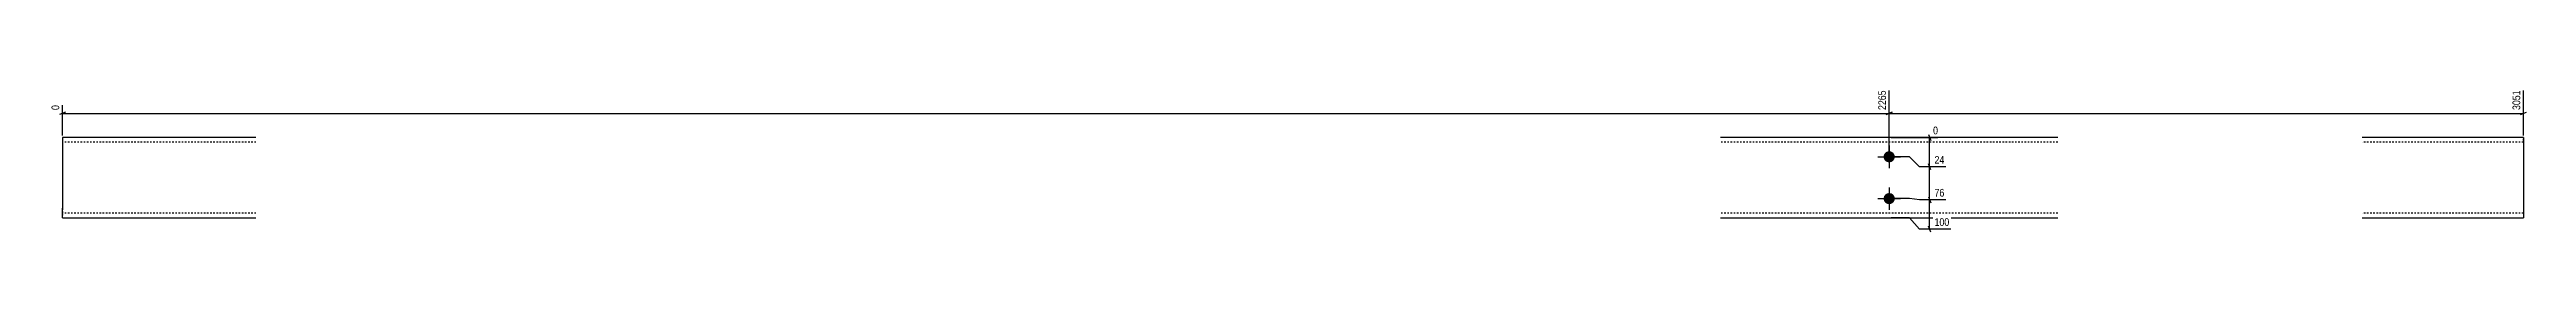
# Model space of a CAD drawing. Header units: millimetres. Extents: x 8 to 12044, y 8 to 186.
# Drawn here: x 8973 to 12044, y 8 to 186 of the extents above; entities that cross this region are included whole.
import ezdxf

# ---------------------------------------------------------------- set-up
doc = ezdxf.new("R2010")
doc.units = ezdxf.units.MM
doc.linetypes.add('DXK_LINE_DOT2', pattern=[3.9198, 1.9599, -1.9599])
doc.layers.add('MÅLSÆTNING', color=7, linetype='Continuous')
doc.layers.add('STÅL', color=7, linetype='Continuous')
doc.styles.add('Arial Narrow', font='ARIALN.TTF', dxfattribs={"height": 0.2})

msp = doc.modelspace()

# ---------------------------------------------------------------- hatches: boundary and pattern name
at = {"layer": 'STÅL', "linetype": 'Continuous'}
for points in [[(11253.6, 108.3, -1), (11253.6, 94.3, -1)], [(11253.6, 56.3, -1), (11253.6, 42.3, -1)]]:
    msp.add_hatch(color=3, dxfattribs=at).paths.add_polyline_path(points)

# ---------------------------------------------------------------- linework, layer by layer
at = {"layer": 'MÅLSÆTNING', "color": 7, "linetype": 'Continuous'}
for p, q in [((8992.4, 156.8), (8984.9, 153.8)), ((8988.6, 127.8), (8988.6, 165.6)), ((8988.6, 155.3), (11253.6, 155.3)), ((11257.4, 156.8), (11249.9, 153.8)), ((11249.9, 153.8), (11257.4, 156.8)), ((11253.6, 103.8), (11253.6, 183.9)), ((11253.6, 103.8), (11253.6, 183.9)), ((11253.6, 155.3), (12040, 155.3)), ((12036.2, 153.8), (12043.7, 156.8)), ((12040, 127.8), (12040, 183.9)), ((11256.1, 125.3), (11314.1, 125.3)), ((11302.2, 129), (11305.2, 121.5)), ((11303.7, 88.8), (11303.7, 125.3)), ((11278.7, 101.3), (11256.1, 101.3)), ((11278.7, 101.3), (11256.1, 101.3)), ((11291.2, 88.8), (11278.7, 101.3)), ((11291.2, 88.8), (11278.7, 101.3)), ((11305.2, 85), (11302.2, 92.5)), ((11305.2, 85), (11302.2, 92.5)), ((11323.8, 88.8), (11291.2, 88.8)), ((11323.8, 88.8), (11291.2, 88.8)), ((11303.7, 47.8), (11303.7, 88.8)), ((11278.7, 49.3), (11256.1, 49.3)), ((11278.7, 49.3), (11256.1, 49.3)), ((11291.2, 47.8), (11278.7, 49.3)), ((11291.2, 47.8), (11278.7, 49.3)), ((11323.8, 47.8), (11291.2, 47.8)), ((11323.8, 47.8), (11291.2, 47.8)), ((11302.2, 51.5), (11305.2, 44)), ((11302.2, 51.5), (11305.2, 44)), ((11303.7, 11.3), (11303.7, 47.8)), ((11278.7, 25.3), (11256.1, 25.3)), ((11291.2, 11.3), (11278.7, 25.3)), ((11329.9, 11.3), (11291.2, 11.3)), ((11305.2, 7.5), (11302.2, 15))]:
    msp.add_line(p, q, dxfattribs=at)
at = {"layer": 'STÅL', "color": 2, "linetype": 'Continuous'}
for p, q in [((8988.6, 125.3), (8988.6, 113.3)), ((9228.6, 125.3), (8988.6, 125.3)), ((11462.6, 125.3), (11044.6, 125.3)), ((12040, 125.3), (11840, 125.3)), ((12040, 125.3), (12040, 124.3)), ((12040, 124.3), (12040, 113.3)), ((8988.6, 113.3), (8988.6, 37.3)), ((12040, 113.3), (12040, 37.3)), ((8988.6, 26.2), (8988.6, 37.3)), ((12040, 37.3), (12040, 25.3)), ((8988.6, 25.3), (8988.6, 26.2)), ((8988.6, 25.3), (9228.6, 25.3)), ((11044.6, 25.3), (11462.6, 25.3)), ((11840, 25.3), (12040, 25.3))]:
    msp.add_line(p, q, dxfattribs=at)
at = {"layer": 'STÅL', "color": 7, "linetype": 'DXK_LINE_DOT2'}
for p, q in [((8988.6, 125.3), (8988.6, 124.3)), ((8988.6, 124.3), (8988.6, 121.7)), ((12040, 121.7), (12040, 125.3)), ((9228.6, 119.3), (8988.6, 119.3)), ((11462.6, 119.3), (11044.6, 119.3)), ((12040, 119.3), (11840, 119.3)), ((8988.6, 37.3), (8988.6, 28.8)), ((9228.6, 31.3), (8988.6, 31.3)), ((11462.6, 31.3), (11044.6, 31.3)), ((12040, 31.3), (11840, 31.3))]:
    msp.add_line(p, q, dxfattribs=at)
at = {"layer": 'STÅL', "color": 3, "linetype": 'Continuous'}
for p, q in [((11239.6, 101.3), (11267.6, 101.3)), ((11253.6, 115.3), (11253.6, 87.3)), ((11253.6, 63.3), (11253.6, 35.3)), ((11239.6, 49.3), (11267.6, 49.3))]:
    msp.add_line(p, q, dxfattribs=at)

# ---------------------------------------------------------------- next in the draw order: wipeouts: each hides what was drawn before it
at = {"color": 0, "linetype": 'Continuous'}
for points in [[(11251.6, 185.9), (11237.6, 185.9), (11237.6, 157.5), (11251.6, 157.5)], [(12038, 185.9), (12024, 185.9), (12024, 157.5), (12038, 157.5)], [(8986.6, 167.6), (8972.6, 167.6), (8972.6, 157.5), (8986.6, 157.5)], [(11316.1, 127.3), (11316.1, 141.3), (11306, 141.3), (11306, 127.3)], [(11324, 90.8), (11324, 104.8), (11307.8, 104.8), (11307.8, 90.8)], [(11324, 49.8), (11324, 63.8), (11307.8, 63.8), (11307.8, 49.8)], [(11330.1, 13.3), (11330.1, 27.3), (11307.8, 27.3), (11307.8, 13.3)]]:
    msp.add_wipeout(points, dxfattribs=at).dxf.layer = 'MÅLSÆTNING'

# ---------------------------------------------------------------- next in the draw order: texts
at = {"layer": 'MÅLSÆTNING', "color": 3, "linetype": 'Continuous', "style": 'Arial Narrow'}
for s, p in [('0', (8984.6, 159.5)), ('2265', (11249.6, 159.5)), ('3051', (12036, 159.5))]:
    msp.add_text(s, height=9.54, rotation=90.0002, dxfattribs=at).set_placement(p)
for s, p in [('0', (11308, 129.3)), ('24', (11309.8, 92.8)), ('76', (11309.8, 51.8)), ('100', (11309.8, 15.3))]:
    msp.add_text(s, height=9.54, dxfattribs=at).set_placement(p)

doc.saveas('drawing.dxf')
